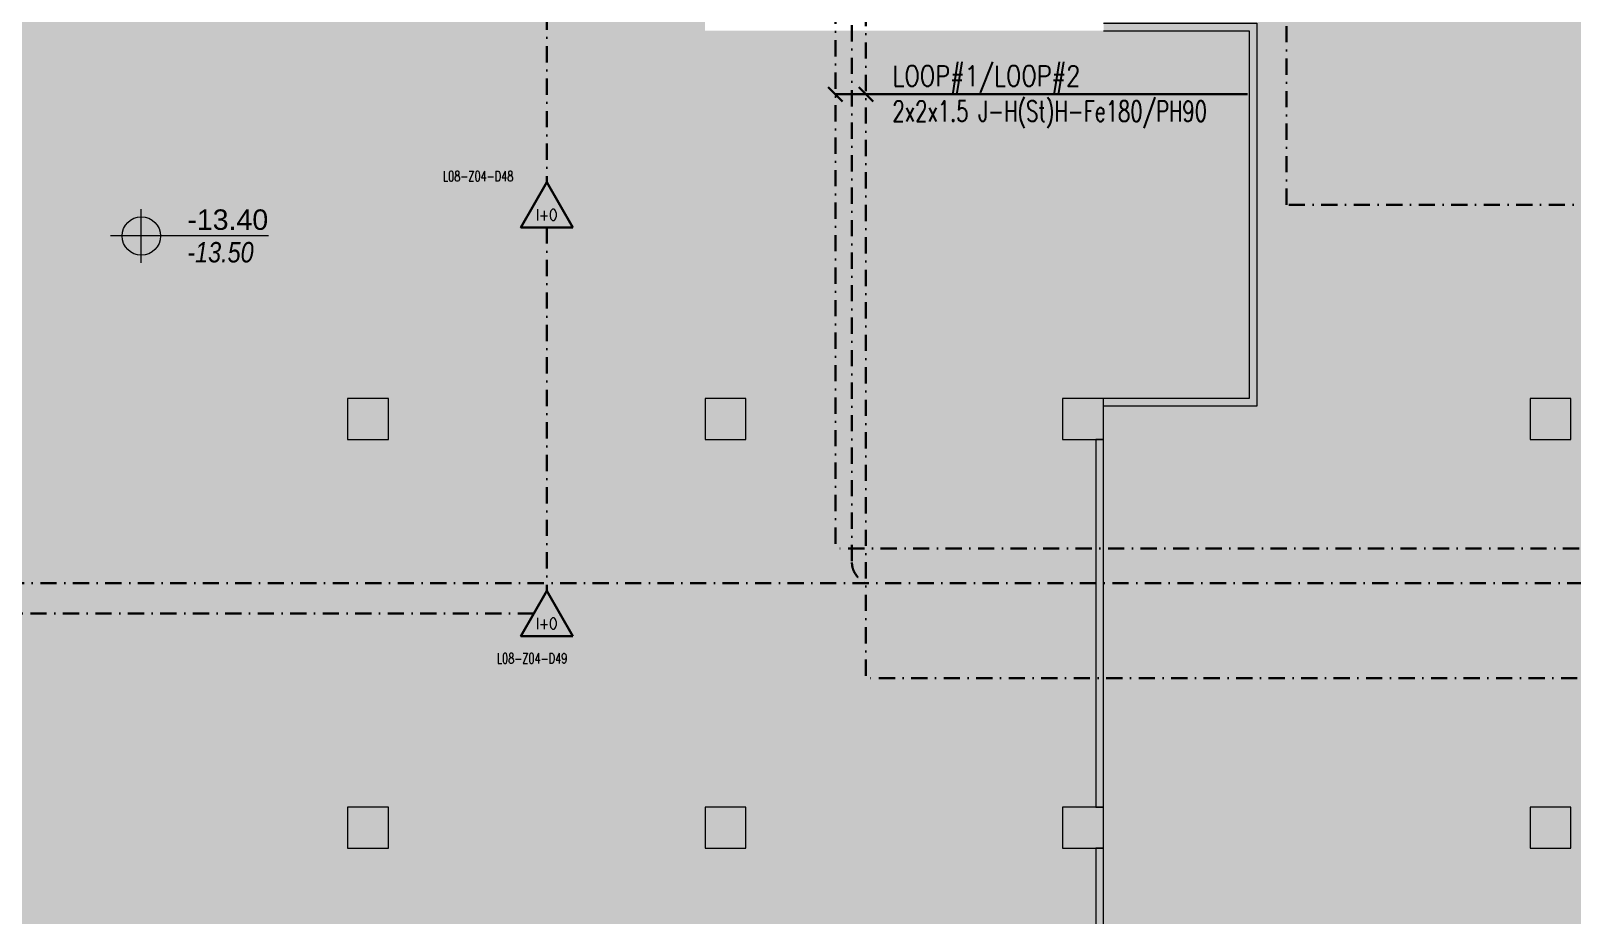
# Model space of a CAD drawing. Header units: metres. Extents: x -19121 to 152404, y -12107 to 29421.
# Drawn here: x 30340 to 33357, y 669 to 2400 of the extents above; entities that cross this region are included whole.
import ezdxf
from ezdxf.enums import TextEntityAlignment as Align

# ---------------------------------------------------------------- set-up
doc = ezdxf.new("R2010")
doc.units = ezdxf.units.M
doc.header["$LTSCALE"] = 50
doc.header["$MEASUREMENT"] = 0
doc.linetypes.add('DASHDOT', pattern=[25.4, 12.7, -6.35, 0, -6.35])
doc.layers.get('0').update_dxf_attribs({"color": 9, "lineweight": 9})
for name, color, linetype, lineweight in [('00', 9, 'Continuous', 9), ('01', 9, 'Continuous', 9), ('06D', 9, 'Continuous', 9), ('09', 9, 'Continuous', 9), ('21', 9, 'Continuous', 9), ('E-DEDEKTÖR NUMARALARI', 20, 'Continuous', 30), ('E-KABLO', 7, 'Continuous', 30), ('E-KOMBİNE DEDEKTÖR (ISI+OPTİK DUMAN)', 7, 'Continuous', 30), ('E-YAZI', 7, 'Continuous', 30)]:
    doc.layers.add(name, color=color, linetype=linetype, lineweight=lineweight)
doc.styles.add('Arial', font='arial.ttf', dxfattribs={"height": 2.5})
doc.styles.add('E-YAZI', font='txttw.shx', dxfattribs={"height": 200})
doc.styles.add('MuuM_TEXT-ITALIC', font='ARIALNI.TTF')

# ---------------------------------------------------------------- blocks, each defined once
blk = doc.blocks.new('100_KOMBİNE DEDEKTÖR (ISI+OPTİK DUMAN) 085')
at = {"layer": 'E-KOMBİNE DEDEKTÖR (ISI+OPTİK DUMAN)', "color": 4}
blk.add_lwpolyline([(2.55, 0), (0, 4.42), (-2.55, 0)], close=True, dxfattribs=at)
at = {"layer": 'E-KOMBİNE DEDEKTÖR (ISI+OPTİK DUMAN)', "color": 3, "style": 'E-YAZI', "width": 0.8}
blk.add_text('I+O', height=1.102, dxfattribs=at).set_placement((-0.02, 1.22), align=Align.MIDDLE)
blk = doc.blocks.new('p-kolon_80x80')
blk.add_lwpolyline([(-40, -40), (40, -40), (40, 40), (-40, 40)], close=True)
blk = doc.blocks.new('2.Bod.Ara.Sitatik Elk.')
at = {"layer": '01'}
for p in [(3000, -6990), (3700, -6990), (4400, -6990), (5315, -6990), (3000, -7790), (3700, -7790), (4400, -7790), (5315, -7790)]:
    blk.add_blockref('p-kolon_80x80', p, dxfattribs=at)
blk = doc.blocks.new('0_elevationtarget-p-bk')
h = blk.add_hatch(color=250)
h.paths.add_polyline_path([(1.88, 0, 0.414214), (0, 1.88), (0, 0)])
h.paths.add_polyline_path([(0, 0), (-1.88, 0, 0.414214), (0, -1.88)])
blk.add_line((0, -2.62), (0, 2.62))
blk.add_lwpolyline([(12.45, 0), (-3, 0)])
blk.add_circle((0, 0), 1.88)
at = {"style": 'Arial'}
blk.add_attdef('BITMISKOT', text='', height=2, dxfattribs=at).set_placement((4.5, 0), align=Align.BOTTOM_LEFT)
at = {"style": 'MuuM_TEXT-ITALIC'}
blk.add_attdef('FINISHINGFLOORLEVEL', text='', height=2, dxfattribs=at).set_placement((4.5, -0.59), align=Align.TOP_LEFT)
blk = doc.blocks.new('2.Bod.Ara.Mimari Elk.')
at = {"layer": '00'}
for points in [[(4440, -6215), (4740, -6215), (4740, -6965), (4440, -6965)], [(4440, -6230), (4725, -6230), (4725, -6950), (4440, -6950)]]:
    blk.add_lwpolyline(points, dxfattribs=at)
for points in [[(4440, -7750), (4440, -7030), (4425, -7030), (4425, -7750)], [(4440, -8550), (4440, -7830), (4425, -7830), (4425, -8550)]]:
    blk.add_lwpolyline(points, close=True, dxfattribs=at)
at = {"layer": '21', "xscale": 20, "yscale": 20, "zscale": 20}
blk.add_blockref('0_elevationtarget-p-bk', (2556.3, -6631.6), dxfattribs=at).add_auto_attribs({'BITMISKOT': '-13.40', 'FINISHINGFLOORLEVEL': '-13.50'})

msp = doc.modelspace()

# ---------------------------------------------------------------- hatches: boundary and pattern name
at = {"layer": '09'}
h = msp.add_hatch(dxfattribs=at)
h.set_pattern_fill('DOTS', color=254, scale=500, style=0)
h.paths.add_polyline_path([(36440, 0), (35520, 0), (35525, 3280), (34820, 3280), (34820, 2400), (34470, 2400), (34470, 3000), (34820, 3000), (34820, 3280), (35525, 3280), (35525, 4080), (36440, 4080), (36440, 4815), (37107.55, 4815), (37126.22, 4852.74), (37840, 4695.28), (37840, 5012.92), (37032.01, 5412.52), (34612.68, 6498.17), (32732.97, 7160.29), (31694.58, 7435.76), (30863.59, 8784.38), (29981.24, 8784.38), (28060, 7479.72), (28040, 7466.14), (28040, 6780), (28745, 6780), (28745, 6430), (28040, 6430), (28040, 0), (28040, -500), (36440, -500)])
h.paths.add_polyline_path([(31660, 2400), (32440, 2400), (32440, 4080), (31660, 4080)], flags=16)
h.paths.add_polyline_path([(32380, 4800), (32381.57, 4800), (32381.57, 5000), (32385.54, 5000), (32385.54, 5350), (32380, 5350)], flags=16)
h.paths.add_polyline_path([(29210, 2690), (28860, 2690), (28860, 3280), (29210, 3280)], flags=16)
h.paths.add_polyline_path([(33355, 6040), (32690, 6040), (32690, 6390), (33355, 6390), (33355, 6670)], flags=16)

# ---------------------------------------------------------------- linework, layer by layer
at = {"layer": 'E-KABLO', "color": 6, "linetype": 'DASHDOT', "ltscale": 0.05}
for p, q in [((31915, 3144.94), (31915, 1386.37)), ((31350.34, 2815.25), (31350.34, 2103.57)), ((32798.02, 2059.49), (32798.02, 2589.8)), ((33724.85, 2059.49), (32798.02, 2059.49)), ((31350.34, 2015.25), (31350.34, 1303.57)), ((34325, 1386.37), (31915, 1386.37)), ((31324.84, 1259.41), (29975.83, 1259.41))]:
    msp.add_line(p, q, dxfattribs=at)
at = {"layer": 'E-KABLO', "color": 3, "linetype": 'DASHDOT', "ltscale": 0.05}
for p, q in [((31947.5, 3110.66), (31947.5, 1358.9)), ((39230.78, 1318.9), (30140.55, 1318.9))]:
    msp.add_line(p, q, dxfattribs=at)
at = {"layer": 'E-KABLO', "color": 4, "linetype": 'DASHDOT', "ltscale": 0.05}
for p in [(31975, 3076.99), (34385, 1132.61)]:
    msp.add_line(p, (31975, 1132.61), dxfattribs=at)
at = {"layer": 'E-KABLO'}
for p, q in [((31900.86, 2289.91), (31929.14, 2261.63)), ((31960.86, 2289.91), (31989.14, 2261.63))]:
    msp.add_line(p, q, dxfattribs=at)
msp.add_lwpolyline([(32722.09, 2275.77), (31915, 2275.77)], dxfattribs=at)
at = {"layer": 'E-KABLO', "color": 3, "linetype": 'DASHDOT', "ltscale": 0.05}
msp.add_arc((31987.5, 1358.9), 40, 180, 270, dxfattribs=at)

# ---------------------------------------------------------------- block references
at = {"layer": '06D'}
for name in ['2.Bod.Ara.Sitatik Elk.', '2.Bod.Ara.Mimari Elk.']:
    msp.add_blockref(name, (28000, 8630), dxfattribs=at)
at = {"layer": 'E-KOMBİNE DEDEKTÖR (ISI+OPTİK DUMAN)', "xscale": 20, "yscale": 20, "zscale": 20}
for p in [(31350.34, 2015.25), (31350.34, 1215.25)]:
    msp.add_blockref('100_KOMBİNE DEDEKTÖR (ISI+OPTİK DUMAN) 085', p, dxfattribs=at)

# ---------------------------------------------------------------- texts
at = {"layer": 'E-DEDEKTÖR NUMARALARI', "style": 'E-YAZI', "width": 0.7}
for s, p in [('L08-Z04-D48', (31146.71, 2105.56)), ('L08-Z04-D49', (31252.38, 1161.63))]:
    msp.add_text(s, height=20, dxfattribs=at).set_placement(p)
at = {"layer": 'E-YAZI', "color": 3, "style": 'E-YAZI'}
for s, width, p in [('LOOP#1/LOOP#2', 0.8, (32026.87, 2291.77)), ('2x2x1.5 J-H(St)H-Fe180/PH90', 0.7, (32026.87, 2222.74))]:
    msp.add_text(s, height=40, dxfattribs=dict(at, width=width)).set_placement(p)

doc.saveas('drawing.dxf')
